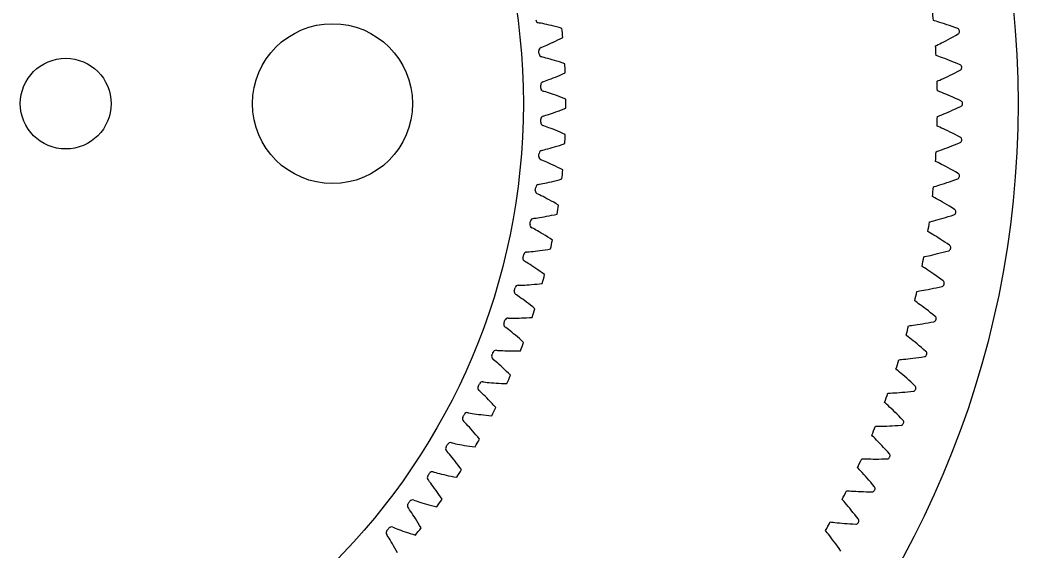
# Model space of a CAD drawing. Header units: millimetres. Extents: x -128 to 128, y -128 to 128.
# Drawn here: x -6.2 to 128.5, y -60.4 to 11.3 of the extents above; entities that cross this region are included whole.
import ezdxf

# ---------------------------------------------------------------- set-up
doc = ezdxf.new("R2010")
doc.units = ezdxf.units.MM

msp = doc.modelspace()

# ---------------------------------------------------------------- linework, layer by layer
at = {"layer": 'bore'}
msp.add_circle((0, 0), 6.125, dxfattribs=at)
at = {"layer": 'journal'}
msp.add_circle((-26.25, 0), 88, dxfattribs=at)
at = {"layer": 'outer'}
msp.add_circle((0, 0), 128.494929, dxfattribs=at)
at = {"layer": 'output_ring'}
for p, q in [((117.226567, 11.198834), (117.081498, 11.241459)), ((117.438746, 11.135514), (117.226567, 11.198834)), ((117.686769, 11.060037), (117.438746, 11.135514)), ((117.961402, 10.974643), (117.686769, 11.060037)), ((118.257708, 10.880386), (117.961402, 10.974643)), ((118.572528, 10.777845), (118.257708, 10.880386)), ((118.90364, 10.667363), (118.572528, 10.777845)), ((119.249374, 10.549144), (118.90364, 10.667363)), ((119.608423, 10.423311), (119.249374, 10.549144)), ((119.97973, 10.289931), (119.608423, 10.423311)), ((120.362369, 10.149583), (119.97973, 10.289931)), ((117.695987, 7.969526), (117.928572, 8.084053)), ((117.928572, 8.084053), (118.185817, 8.212662)), ((118.185817, 8.212662), (118.463019, 8.353518)), ((118.463019, 8.353518), (118.757157, 8.505537)), ((118.757157, 8.505537), (119.066089, 8.668024)), ((119.066089, 8.668024), (119.388203, 8.840507)), ((119.388203, 8.840507), (119.722229, 9.022653)), ((119.722229, 9.022653), (120.067133, 9.214226)), ((120.067133, 9.214226), (120.422095, 9.414506)), ((117.360529, 7.807297), (117.496814, 7.872783)), ((117.496814, 7.872783), (117.695987, 7.969526)), ((117.584105, 6.438959), (117.440882, 6.487429)), ((117.793543, 6.367093), (117.584105, 6.438959)), ((118.038304, 6.281627), (117.793543, 6.367093)), ((118.309251, 6.185174), (118.038304, 6.281627)), ((118.601493, 6.078986), (118.309251, 6.185174)), ((118.9119, 5.963771), (118.601493, 6.078986)), ((119.238262, 5.839961), (118.9119, 5.963771)), ((119.578921, 5.707828), (119.238262, 5.839961)), ((119.932576, 5.567548), (119.578921, 5.707828)), ((120.298172, 5.41923), (119.932576, 5.567548)), ((120.674809, 5.26349), (120.298172, 5.41923)), ((119.648393, 3.994968), (119.989526, 4.163428)), ((119.989526, 4.163428), (120.34191, 4.340867)), ((120.34191, 4.340867), (120.704697, 4.526597)), ((117.580513, 3.04478), (117.719339, 3.104689)), ((117.719339, 3.104689), (117.92227, 3.193281)), ((117.92227, 3.193281), (118.159305, 3.298288)), ((118.159305, 3.298288), (118.42155, 3.416367)), ((118.42155, 3.416367), (118.704233, 3.545873)), ((118.704233, 3.545873), (119.00429, 3.685847)), ((119.00429, 3.685847), (119.319553, 3.835681)), ((119.319553, 3.835681), (119.648393, 3.994968)), ((117.748453, 1.668506), (117.607312, 1.722739)), ((117.954806, 1.588211), (117.748453, 1.668506)), ((118.195902, 1.492896), (117.954806, 1.588211)), ((118.462718, 1.385542), (118.195902, 1.492896)), ((118.750416, 1.267598), (118.462718, 1.385542)), ((119.055899, 1.139898), (118.750416, 1.267598)), ((119.376976, 1.002964), (119.055899, 1.139898)), ((119.712, 0.857134), (119.376976, 1.002964)), ((120.05968, 0.702637), (119.712, 0.857134)), ((120.418965, 0.539625), (120.05968, 0.702637)), ((120.788981, 0.36875), (120.418965, 0.539625)), ((118.462718, -1.385542), (118.750416, -1.267598)), ((118.750416, -1.267598), (119.055899, -1.139898)), ((119.055899, -1.139898), (119.376976, -1.002964)), ((119.376976, -1.002964), (119.712, -0.857134)), ((119.712, -0.857134), (120.05968, -0.702637)), ((120.05968, -0.702637), (120.418965, -0.539625)), ((120.418965, -0.539625), (120.788981, -0.36875)), ((117.607312, -1.722739), (117.748453, -1.668506)), ((117.748453, -1.668506), (117.954806, -1.588211)), ((117.954806, -1.588211), (118.195902, -1.492896)), ((118.195902, -1.492896), (118.462718, -1.385542)), ((117.719339, -3.104689), (117.580513, -3.04478)), ((117.92227, -3.193281), (117.719339, -3.104689)), ((118.159305, -3.298288), (117.92227, -3.193281)), ((118.42155, -3.416367), (118.159305, -3.298288)), ((118.704233, -3.545873), (118.42155, -3.416367)), ((119.00429, -3.685847), (118.704233, -3.545873)), ((119.319553, -3.835681), (119.00429, -3.685847)), ((119.648393, -3.994968), (119.319553, -3.835681)), ((119.989526, -4.163428), (119.648393, -3.994968)), ((120.34191, -4.340867), (119.989526, -4.163428)), ((120.298172, -5.41923), (120.674809, -5.26349)), ((120.704697, -4.526597), (120.34191, -4.340867)), ((117.440882, -6.487429), (117.584105, -6.438959)), ((117.584105, -6.438959), (117.793543, -6.367093)), ((117.793543, -6.367093), (118.038304, -6.281627)), ((118.038304, -6.281627), (118.309251, -6.185174)), ((118.309251, -6.185174), (118.601493, -6.078986)), ((118.601493, -6.078986), (118.9119, -5.963771)), ((118.9119, -5.963771), (119.238262, -5.839961)), ((119.238262, -5.839961), (119.578921, -5.707828)), ((119.578921, -5.707828), (119.932576, -5.567548)), ((119.932576, -5.567548), (120.298172, -5.41923)), ((117.496814, -7.872783), (117.360529, -7.807297)), ((117.695987, -7.969526), (117.496814, -7.872783)), ((117.928572, -8.084053), (117.695987, -7.969526)), ((118.185817, -8.212662), (117.928572, -8.084053)), ((118.463019, -8.353518), (118.185817, -8.212662)), ((118.757157, -8.505537), (118.463019, -8.353518)), ((119.066089, -8.668024), (118.757157, -8.505537)), ((119.388203, -8.840507), (119.066089, -8.668024)), ((119.722229, -9.022653), (119.388203, -8.840507)), ((120.067133, -9.214226), (119.722229, -9.022653)), ((120.422095, -9.414506), (120.067133, -9.214226)), ((118.572528, -10.777845), (118.90364, -10.667363)), ((118.90364, -10.667363), (119.249374, -10.549144)), ((119.249374, -10.549144), (119.608423, -10.423311)), ((119.608423, -10.423311), (119.97973, -10.289931)), ((119.97973, -10.289931), (120.362369, -10.149583)), ((117.081498, -11.241459), (117.226567, -11.198834)), ((117.226567, -11.198834), (117.438746, -11.135514)), ((117.438746, -11.135514), (117.686769, -11.060037)), ((117.686769, -11.060037), (117.961402, -10.974643)), ((117.961402, -10.974643), (118.257708, -10.880386)), ((118.257708, -10.880386), (118.572528, -10.777845)), ((117.081241, -12.627942), (116.947722, -12.556987)), ((117.27633, -12.732677), (117.081241, -12.627942)), ((117.504083, -12.856535), (117.27633, -12.732677)), ((117.755905, -12.995464), (117.504083, -12.856535)), ((118.027171, -13.147438), (117.755905, -12.995464)), ((118.314906, -13.311252), (118.027171, -13.147438)), ((118.617, -13.486126), (118.314906, -13.311252)), ((118.93186, -13.67152), (118.617, -13.486126)), ((119.258229, -13.867053), (118.93186, -13.67152)), ((119.595086, -14.072447), (119.258229, -13.867053)), ((119.94164, -14.286947), (119.595086, -14.072447)), ((116.529749, -15.977019), (116.676427, -15.940308)), ((116.676427, -15.940308), (116.890997, -15.885639)), ((116.890997, -15.885639), (117.141875, -15.820276)), ((117.141875, -15.820276), (117.419743, -15.746082)), ((117.419743, -15.746082), (117.719625, -15.66391)), ((117.719625, -15.66391), (118.038343, -15.574212)), ((118.038343, -15.574212), (118.37366, -15.477238)), ((118.37366, -15.477238), (118.723901, -15.373128)), ((118.723901, -15.373128), (119.087755, -15.261949)), ((119.087755, -15.261949), (119.464161, -15.143726)), ((119.464161, -15.143726), (119.852174, -15.018999)), ((116.473305, -17.362353), (116.342771, -17.286045)), ((116.663989, -17.474908), (116.473305, -17.362353)), ((116.886535, -17.607894), (116.663989, -17.474908)), ((117.13252, -17.756914), (116.886535, -17.607894)), ((117.397404, -17.919756), (117.13252, -17.756914)), ((117.678264, -18.095097), (117.397404, -17.919756)), ((117.973023, -18.282069), (117.678264, -18.095097)), ((118.280111, -18.480071), (117.973023, -18.282069)), ((118.598288, -18.68867), (118.280111, -18.480071)), ((118.926545, -18.907546), (118.598288, -18.68867)), ((117.649192, -20.261685), (118.003364, -20.171854)), ((118.003364, -20.171854), (118.371425, -20.075511)), ((118.371425, -20.075511), (118.752314, -19.972639)), ((118.752314, -19.972639), (119.145062, -19.86374)), ((119.264122, -19.135914), (118.926545, -18.907546)), ((115.786542, -20.68633), (115.934587, -20.655593)), ((115.934587, -20.655593), (116.151196, -20.609664)), ((116.151196, -20.609664), (116.404517, -20.554521)), ((116.404517, -20.554521), (116.685164, -20.491649)), ((116.685164, -20.491649), (116.988129, -20.421698)), ((116.988129, -20.421698), (117.310221, -20.34499)), ((117.310221, -20.34499), (117.649192, -20.261685)), ((115.674003, -22.068238), (115.546668, -21.986703)), ((115.859969, -22.188428), (115.674003, -22.068238)), ((116.076943, -22.330324), (115.859969, -22.188428)), ((116.316686, -22.48919), (116.076943, -22.330324)), ((116.574754, -22.662633), (116.316686, -22.48919)), ((116.848278, -22.849212), (116.574754, -22.662633)), ((117.135217, -23.047976), (116.848278, -22.849212)), ((117.434028, -23.25826), (117.135217, -23.047976)), ((117.743491, -23.479582), (117.434028, -23.25826)), ((118.062607, -23.711581), (117.743491, -23.479582)), ((118.390652, -23.953442), (118.062607, -23.711581)), ((114.853098, -25.361653), (115.002267, -25.336941)), ((115.002267, -25.336941), (115.22056, -25.299828)), ((115.22056, -25.299828), (115.475907, -25.254996)), ((115.475907, -25.254996), (115.758871, -25.203549)), ((115.758871, -25.203549), (116.064423, -25.145933)), ((116.064423, -25.145933), (116.389358, -25.082341)), ((116.389358, -25.082341), (116.731427, -25.012841)), ((116.731427, -25.012841), (117.088949, -24.937437)), ((117.088949, -24.937437), (117.460611, -24.85609)), ((117.460611, -24.85609), (117.845356, -24.768738)), ((117.845356, -24.768738), (118.242195, -24.675845)), ((114.684648, -26.737865), (114.560723, -26.651236)), ((114.865591, -26.865493), (114.684648, -26.737865)), ((115.076637, -27.016065), (114.865591, -26.865493)), ((115.309745, -27.184516), (115.076637, -27.016065)), ((115.560572, -27.368275), (115.309745, -27.184516)), ((115.826309, -27.565785), (115.560572, -27.368275)), ((116.104958, -27.776014), (115.826309, -27.565785)), ((116.395002, -27.998235), (116.104958, -27.776014)), ((116.695241, -28.231917), (116.395002, -27.998235)), ((117.004693, -28.476657), (116.695241, -28.231917)), ((115.982156, -29.662048), (116.35681, -29.59583)), ((116.35681, -29.59583), (116.744779, -29.524142)), ((116.744779, -29.524142), (117.145056, -29.447407)), ((117.322668, -28.731614), (117.004693, -28.476657)), ((113.730951, -29.995306), (113.880999, -29.97666)), ((113.880999, -29.97666), (114.100616, -29.948424)), ((114.100616, -29.948424), (114.357571, -29.913977)), ((114.357571, -29.913977), (114.642387, -29.87404)), ((114.642387, -29.87404), (114.950023, -29.828854)), ((114.950023, -29.828854), (115.277268, -29.778482)), ((115.277268, -29.778482), (115.621872, -29.722902)), ((115.621872, -29.722902), (115.982156, -29.662048)), ((113.506868, -31.363561), (113.386555, -31.271982)), ((113.682489, -31.498417), (113.506868, -31.363561)), ((113.88726, -31.657419), (113.682489, -31.498417)), ((114.11335, -31.835178), (113.88726, -31.657419)), ((114.356524, -32.028951), (114.11335, -31.835178)), ((114.614039, -32.237068), (114.356524, -32.028951)), ((114.883939, -32.458417), (114.614039, -32.237068)), ((115.164739, -32.69221), (114.883939, -32.458417)), ((115.455261, -32.937866), (115.164739, -32.69221)), ((115.754541, -33.194947), (115.455261, -32.937866)), ((116.061922, -33.46258), (115.754541, -33.194947)), ((112.421944, -34.579678), (112.572624, -34.567127)), ((112.572624, -34.567127), (112.793205, -34.547815)), ((112.793205, -34.547815), (113.051345, -34.52381)), ((113.051345, -34.52381), (113.337546, -34.495447)), ((113.337546, -34.495447), (113.64676, -34.462765)), ((113.64676, -34.462765), (113.975777, -34.425697)), ((113.975777, -34.425697), (114.322351, -34.384128)), ((114.322351, -34.384128), (114.684805, -34.337925)), ((114.684805, -34.337925), (115.061835, -34.286944)), ((115.061835, -34.286944), (115.45239, -34.231037)), ((115.45239, -34.231037), (115.855449, -34.170587)), ((112.142595, -35.937728), (112.026092, -35.841348)), ((112.312608, -36.07959), (112.142595, -35.937728)), ((112.510766, -36.246759), (112.312608, -36.07959)), ((112.729467, -36.433535), (112.510766, -36.246759)), ((112.964588, -36.637004), (112.729467, -36.433535)), ((113.213458, -36.855386), (112.964588, -36.637004)), ((113.474166, -37.08749), (113.213458, -36.855386)), ((113.745261, -37.332471), (113.474166, -37.08749)), ((114.025589, -37.589699), (113.745261, -37.332471)), ((114.314205, -37.858697), (114.025589, -37.589699)), ((111.846491, -39.060179), (112.156776, -39.040055)), ((112.156776, -39.040055), (112.487025, -39.01635)), ((112.487025, -39.01635), (112.834999, -38.988861)), ((112.834999, -38.988861), (113.199028, -38.957384)), ((113.199028, -38.957384), (113.577814, -38.921725)), ((113.577814, -38.921725), (113.970314, -38.881692)), ((113.970314, -38.881692), (114.375491, -38.837625)), ((114.610487, -38.138567), (114.314205, -37.858697)), ((110.594073, -40.452848), (110.481572, -40.351826)), ((110.928228, -39.107235), (111.079293, -39.100801)), ((111.079293, -39.100801), (111.300476, -39.090444)), ((111.300476, -39.090444), (111.559376, -39.07692)), ((111.559376, -39.07692), (111.846491, -39.060179)), ((110.758197, -40.601484), (110.594073, -40.452848)), ((110.949418, -40.776546), (110.758197, -40.601484)), ((111.16037, -40.972032), (110.949418, -40.776546)), ((111.387052, -41.184862), (111.16037, -40.972032)), ((111.626867, -41.41315), (111.387052, -41.184862)), ((111.877955, -41.655629), (111.626867, -41.41315)), ((112.138899, -41.911395), (111.877955, -41.655629)), ((112.408573, -42.179772), (112.138899, -41.911395)), ((112.68605, -42.460245), (112.408573, -42.179772)), ((112.970747, -42.751892), (112.68605, -42.460245)), ((109.252257, -43.570539), (109.403459, -43.570233)), ((109.403459, -43.570233), (109.62488, -43.568847)), ((109.62488, -43.568847), (109.884115, -43.565826)), ((109.884115, -43.565826), (110.171673, -43.560735)), ((110.171673, -43.560735), (110.482518, -43.553202)), ((110.482518, -43.553202), (110.813457, -43.5429)), ((110.813457, -43.5429), (111.162259, -43.529535)), ((111.162259, -43.529535), (111.527264, -43.512837)), ((111.527264, -43.512837), (111.907184, -43.492557)), ((111.907184, -43.492557), (112.300984, -43.468463)), ((112.300984, -43.468463), (112.707614, -43.440853)), ((108.863845, -44.901505), (108.75553, -44.796007)), ((109.021811, -45.05667), (108.863845, -44.901505)), ((109.20578, -45.239338), (109.021811, -45.05667)), ((109.408636, -45.443212), (109.20578, -45.239338)), ((109.626507, -45.665053), (109.408636, -45.443212)), ((109.856874, -45.902872), (109.626507, -45.665053)), ((110.097929, -46.155328), (109.856874, -45.902872)), ((110.348294, -46.421458), (110.097929, -46.155328)), ((110.60687, -46.700544), (110.348294, -46.421458)), ((110.872753, -46.992031), (110.60687, -46.700544)), ((111.145396, -47.294977), (110.872753, -46.992031)), ((107.396785, -47.962257), (107.547875, -47.968078)), ((107.547875, -47.968078), (107.76917, -47.975667)), ((107.76917, -47.975667), (108.028315, -47.983154)), ((108.028315, -47.983154), (108.315843, -47.989721)), ((108.315843, -47.989721), (108.626738, -47.994791)), ((108.626738, -47.994791), (108.957823, -47.997909)), ((108.957823, -47.997909), (109.30688, -47.998691)), ((109.30688, -47.998691), (109.672262, -47.996798)), ((109.672262, -47.996798), (110.052692, -47.991931)), ((110.052692, -47.991931), (110.447144, -47.983816)), ((110.447144, -47.983816), (110.854559, -47.972707)), ((106.954754, -49.276389), (106.850804, -49.166588)), ((107.106302, -49.437828), (106.954754, -49.276389)), ((107.282717, -49.627801), (107.106302, -49.437828)), ((107.477145, -49.839729), (107.282717, -49.627801)), ((107.685847, -50.070217), (107.477145, -49.839729)), ((107.906386, -50.317177), (107.685847, -50.070217)), ((108.137012, -50.579194), (107.906386, -50.317177)), ((108.376386, -50.855251), (108.137012, -50.579194)), ((108.62344, -51.144587), (108.376386, -50.855251)), ((108.877292, -51.44661), (108.62344, -51.144587)), ((105.364861, -52.275173), (105.515591, -52.287112)), ((105.515591, -52.287112), (105.736396, -52.303663)), ((105.736396, -52.303663), (105.995025, -52.321646)), ((105.995025, -52.321646), (106.282051, -52.339859)), ((106.282051, -52.339859), (106.592485, -52.357525)), ((106.592485, -52.357525), (106.923171, -52.374058)), ((106.923171, -52.374058), (107.27191, -52.388984)), ((107.27191, -52.388984), (107.637068, -52.401901)), ((107.637068, -52.401901), (108.017383, -52.412455)), ((108.017383, -52.412455), (108.41184, -52.420332)), ((108.41184, -52.420332), (108.819371, -52.425743)), ((109.137434, -51.760355), (108.877292, -51.44661)), ((104.869937, -53.570312), (104.770521, -53.456388)), ((105.014817, -53.73776), (104.869937, -53.570312)), ((105.183389, -53.934726), (105.014817, -53.73776)), ((105.369068, -54.154359), (105.183389, -53.934726)), ((105.568258, -54.393115), (105.369068, -54.154359)), ((105.778609, -54.64881), (105.568258, -54.393115)), ((105.998427, -54.919958), (105.778609, -54.64881)), ((106.226417, -55.20549), (105.998427, -54.919958)), ((106.461542, -55.504599), (106.226417, -55.20549)), ((103.159822, -56.502201), (103.309944, -56.520239)), ((103.309944, -56.520239), (103.529898, -56.545724)), ((103.529898, -56.545724), (103.787585, -56.574174)), ((106.702945, -55.816662), (106.461542, -55.504599)), ((106.95016, -56.140692), (106.702945, -55.816662)), ((102.612819, -57.776219), (102.518101, -57.65836)), ((102.750794, -57.9494), (102.612819, -57.776219)), ((103.787585, -56.574174), (104.073637, -56.604004)), ((104.073637, -56.604004), (104.3831, -56.634235)), ((104.3831, -56.634235), (104.712845, -56.664156)), ((104.712845, -56.664156), (105.060692, -56.693203)), ((105.060692, -56.693203), (105.425027, -56.720907)), ((105.425027, -56.720907), (105.804601, -56.746865)), ((105.804601, -56.746865), (106.198416, -56.770721)), ((106.198416, -56.770721), (106.605392, -56.792643)), ((102.911245, -58.153037), (102.750794, -57.9494)), ((103.087871, -58.380014), (102.911245, -58.153037)), ((103.277222, -58.626646), (103.087871, -58.380014)), ((103.477037, -58.890655), (103.277222, -58.626646)), ((103.685686, -59.170489), (103.477037, -58.890655)), ((103.901917, -59.465025), (103.685686, -59.170489)), ((104.124728, -59.773418), (103.901917, -59.465025)), ((104.353287, -60.095007), (104.124728, -59.773418)), ((104.587166, -60.428789), (104.353287, -60.095007))]:
    msp.add_line(p, q, dxfattribs=at)
for centre, radius, start, end in [((0, 0), 117.619929, 5.484383, 6.12852), ((120.235165, 9.812805), 0.36, 4.665765, 69.307909), ((120.242191, 9.72633), 0.36, 299.982414, 4.624558), ((0, 0), 120.994929, 4.624558, 4.665765), ((0, 0), 117.619929, 3.161803, 3.805939), ((120.534061, 4.932144), 0.36, 2.343184, 66.985328), ((120.537577, 4.845455), 0.36, 297.659833, 2.301977), ((0, 0), 120.994929, 2.301977, 2.343184), ((0, 0), 117.619929, 0.839222, 1.483359), ((120.634921, 0.04338), 0.36, 0.020603, 64.662747), ((0, 0), 120.994929, 359.979397, 0.020603), ((120.634921, -0.04338), 0.36, 295.337253, 359.979397), ((0, 0), 117.619929, 358.516641, 359.160778), ((120.534061, -4.932144), 0.36, 293.014672, 357.656816), ((120.537577, -4.845455), 0.36, 357.698023, 62.340167), ((0, 0), 120.994929, 357.656816, 357.698023), ((0, 0), 117.619929, 356.194061, 356.838197), ((120.242191, -9.72633), 0.36, 355.375442, 60.017586), ((120.235165, -9.812805), 0.36, 290.692091, 355.334235), ((0, 0), 120.994929, 355.334235, 355.375442), ((0, 0), 117.619929, 353.87148, 354.515617), ((119.738722, -14.677344), 0.36, 288.369511, 353.011655), ((119.749247, -14.591224), 0.36, 353.052862, 57.695005), ((0, 0), 120.994929, 353.011655, 353.052862), ((0, 0), 117.619929, 351.548899, 352.193036), ((119.045549, -19.517767), 0.36, 286.04693, 350.689074), ((119.059555, -19.432145), 0.36, 350.730281, 55.372425), ((0, 0), 120.994929, 350.689074, 350.730281), ((0, 0), 117.619929, 349.226319, 349.870455), ((118.174249, -24.241139), 0.36, 348.4077, 53.049844), ((0, 0), 117.619929, 346.903738, 347.547875), ((118.156785, -24.326123), 0.36, 283.724349, 348.366493), ((0, 0), 120.994929, 348.366493, 348.4077), ((117.073889, -29.094511), 0.36, 281.401769, 346.043913), ((117.094783, -29.010305), 0.36, 346.08512, 50.727263), ((0, 0), 120.994929, 346.043913, 346.08512), ((0, 0), 117.619929, 344.581157, 345.225294), ((115.822931, -33.731807), 0.36, 343.762539, 48.404683), ((0, 0), 117.619929, 342.258577, 342.902714), ((115.798641, -33.815097), 0.36, 279.079188, 343.721332), ((0, 0), 120.994929, 343.721332, 343.762539), ((114.333136, -38.480125), 0.36, 276.756608, 341.398751), ((114.360781, -38.397887), 0.36, 341.439958, 46.082102), ((0, 0), 120.994929, 341.398751, 341.439958), ((0, 0), 117.619929, 339.935996, 340.580133), ((112.710737, -43.00088), 0.36, 339.117378, 43.759522), ((0, 0), 117.619929, 337.613416, 338.257552), ((112.679782, -43.08193), 0.36, 274.434027, 339.076171), ((0, 0), 120.994929, 339.076171, 339.117378), ((0, 0), 117.619929, 335.290835, 335.934972), ((110.841296, -47.612952), 0.36, 272.111446, 336.75359), ((110.87551, -47.533223), 0.36, 336.794797, 41.436941), ((0, 0), 120.994929, 336.75359, 336.794797), ((0, 0), 117.619929, 332.968254, 333.612391), ((108.820697, -52.065745), 0.36, 269.788866, 334.431009), ((108.858115, -51.987469), 0.36, 334.472216, 39.11436), ((0, 0), 120.994929, 334.431009, 334.472216), ((0, 0), 117.619929, 330.645674, 331.28981), ((0, 0), 120.994929, 332.108429, 332.149636), ((106.661866, -56.356299), 0.36, 332.149636, 36.79178), ((106.621307, -56.432995), 0.36, 267.466285, 332.108429)]:
    msp.add_arc(centre, radius, start, end, dxfattribs=at)
at = {"layer": 'pin'}
msp.add_circle((36, 0), 10.8, dxfattribs=at)
at = {"layer": 'thin_ring_external'}
for p, q in [((63.927121, 10.890499), (63.787614, 10.918162)), ((64.130851, 10.851973), (63.927121, 10.890499)), ((64.369124, 10.804914), (64.130851, 10.851973)), ((64.633113, 10.750311), (64.369124, 10.804914)), ((64.918106, 10.688517), (64.633113, 10.750311)), ((65.221093, 10.61965), (64.918106, 10.688517)), ((65.539957, 10.543722), (65.221093, 10.61965)), ((65.873107, 10.460688), (65.539957, 10.543722)), ((66.2193, 10.370474), (65.873107, 10.460688)), ((66.577527, 10.27299), (66.2193, 10.370474)), ((66.94695, 10.168135), (66.577527, 10.27299)), ((65.190359, 8.032972), (65.47307, 8.161886)), ((65.47307, 8.161886), (65.769893, 8.300936)), ((65.769893, 8.300936), (66.079264, 8.449843)), ((66.079264, 8.449843), (66.39995, 8.608427)), ((66.39995, 8.608427), (66.730944, 8.776572)), ((66.730944, 8.776572), (67.071405, 8.954206)), ((64.129983, 7.578713), (64.260975, 7.634109)), ((64.260975, 7.634109), (64.452649, 7.713172)), ((64.452649, 7.713172), (64.676416, 7.8076)), ((64.676416, 7.8076), (64.923834, 7.914634)), ((64.923834, 7.914634), (65.190359, 8.032972)), ((64.365566, 6.271795), (64.227653, 6.306546)), ((64.567062, 6.222917), (64.365566, 6.271795)), ((64.802622, 6.163754), (64.567062, 6.222917)), ((65.063478, 6.095742), (64.802622, 6.163754)), ((65.344944, 6.019477), (65.063478, 6.095742)), ((65.64402, 5.935229), (65.344944, 6.019477)), ((65.958591, 5.843119), (65.64402, 5.935229)), ((66.287067, 5.743182), (65.958591, 5.843119)), ((66.628202, 5.635409), (66.287067, 5.743182)), ((66.980984, 5.51976), (66.628202, 5.635409)), ((67.344571, 5.396179), (66.980984, 5.51976)), ((67.057793, 4.017461), (67.40688, 4.177479)), ((64.399061, 2.953971), (64.532711, 3.002606)), ((64.532711, 3.002606), (64.728172, 3.07178)), ((64.728172, 3.07178), (64.956469, 3.154659)), ((64.956469, 3.154659), (65.209028, 3.24892)), ((65.209028, 3.24892), (65.481248, 3.353494)), ((65.481248, 3.353494), (65.770173, 3.467805)), ((65.770173, 3.467805), (66.073709, 3.591517)), ((66.073709, 3.591517), (66.39028, 3.724433)), ((66.39028, 3.724433), (66.718645, 3.866436)), ((66.718645, 3.866436), (67.057793, 4.017461)), ((64.567605, 1.63673), (64.431646, 1.678477)), ((64.766343, 1.577627), (64.567605, 1.63673)), ((64.998574, 1.506512), (64.766343, 1.577627)), ((65.255617, 1.42527), (64.998574, 1.506512)), ((65.532822, 1.334732), (65.255617, 1.42527)), ((65.827206, 1.235324), (65.532822, 1.334732)), ((66.136663, 1.127271), (65.827206, 1.235324)), ((66.459608, 1.010693), (66.136663, 1.127271)), ((66.794795, 0.885642), (66.459608, 1.010693)), ((67.141212, 0.752131), (66.794795, 0.885642)), ((67.498014, 0.610146), (67.141212, 0.752131)), ((65.255617, -1.42527), (65.532822, -1.334732)), ((65.532822, -1.334732), (65.827206, -1.235324)), ((65.827206, -1.235324), (66.136663, -1.127271)), ((66.136663, -1.127271), (66.459608, -1.010693)), ((66.459608, -1.010693), (66.794795, -0.885642)), ((66.794795, -0.885642), (67.141212, -0.752131)), ((67.141212, -0.752131), (67.498014, -0.610146)), ((64.431646, -1.678477), (64.567605, -1.63673)), ((64.567605, -1.63673), (64.766343, -1.577627)), ((64.766343, -1.577627), (64.998574, -1.506512)), ((64.998574, -1.506512), (65.255617, -1.42527)), ((64.532711, -3.002606), (64.399061, -2.953971)), ((64.728172, -3.07178), (64.532711, -3.002606)), ((64.956469, -3.154659), (64.728172, -3.07178)), ((65.209028, -3.24892), (64.956469, -3.154659)), ((65.481248, -3.353494), (65.209028, -3.24892)), ((65.770173, -3.467805), (65.481248, -3.353494)), ((66.073709, -3.591517), (65.770173, -3.467805)), ((66.39028, -3.724433), (66.073709, -3.591517)), ((66.718645, -3.866436), (66.39028, -3.724433)), ((67.057793, -4.017461), (66.718645, -3.866436)), ((67.40688, -4.177479), (67.057793, -4.017461)), ((64.227653, -6.306546), (64.365566, -6.271795)), ((64.365566, -6.271795), (64.567062, -6.222917)), ((64.567062, -6.222917), (64.802622, -6.163754)), ((64.802622, -6.163754), (65.063478, -6.095742)), ((65.063478, -6.095742), (65.344944, -6.019477)), ((65.344944, -6.019477), (65.64402, -5.935229)), ((65.64402, -5.935229), (65.958591, -5.843119)), ((65.958591, -5.843119), (66.287067, -5.743182)), ((66.287067, -5.743182), (66.628202, -5.635409)), ((66.628202, -5.635409), (66.980984, -5.51976)), ((66.980984, -5.51976), (67.344571, -5.396179)), ((64.260975, -7.634109), (64.129983, -7.578713)), ((64.452649, -7.713172), (64.260975, -7.634109)), ((64.676416, -7.8076), (64.452649, -7.713172)), ((64.923834, -7.914634), (64.676416, -7.8076)), ((65.190359, -8.032972), (64.923834, -7.914634)), ((65.47307, -8.161886), (65.190359, -8.032972)), ((65.769893, -8.300936), (65.47307, -8.161886)), ((66.079264, -8.449843), (65.769893, -8.300936)), ((66.39995, -8.608427), (66.079264, -8.449843)), ((66.730944, -8.776572), (66.39995, -8.608427)), ((67.071405, -8.954206), (66.730944, -8.776572)), ((64.369124, -10.804914), (64.633113, -10.750311)), ((64.633113, -10.750311), (64.918106, -10.688517)), ((64.918106, -10.688517), (65.221093, -10.61965)), ((65.221093, -10.61965), (65.539957, -10.543722)), ((65.539957, -10.543722), (65.873107, -10.460688)), ((65.873107, -10.460688), (66.2193, -10.370474)), ((66.2193, -10.370474), (66.577527, -10.27299)), ((66.577527, -10.27299), (66.94695, -10.168135)), ((63.787614, -10.918162), (63.927121, -10.890499)), ((63.927121, -10.890499), (64.130851, -10.851973)), ((64.130851, -10.851973), (64.369124, -10.804914)), ((63.753106, -12.245694), (63.625114, -12.183682)), ((63.940493, -12.334442), (63.753106, -12.245694)), ((64.159147, -12.440173), (63.940493, -12.334442)), ((64.400777, -12.5597), (64.159147, -12.440173)), ((64.660912, -12.691492), (64.400777, -12.5597)), ((64.936671, -12.834673), (64.660912, -12.691492)), ((65.226008, -12.988698), (64.936671, -12.834673)), ((65.527372, -13.153207), (65.226008, -12.988698)), ((65.839542, -13.327959), (65.527372, -13.153207)), ((66.161519, -13.512786), (65.839542, -13.327959)), ((66.492466, -13.707572), (66.161519, -13.512786)), ((63.112677, -15.501294), (63.253415, -15.48079)), ((63.253415, -15.48079), (63.458846, -15.452717)), ((63.458846, -15.452717), (63.699211, -15.417886)), ((63.699211, -15.417886), (63.965644, -15.376834)), ((63.965644, -15.376834), (64.25342, -15.329672)), ((64.25342, -15.329672), (64.559529, -15.276366)), ((64.559529, -15.276366), (64.881853, -15.216818)), ((64.881853, -15.216818), (65.218809, -15.150903)), ((65.218809, -15.150903), (65.569157, -15.078484)), ((65.569157, -15.078484), (65.931894, -14.999418)), ((65.931894, -14.999418), (66.306189, -14.913562)), ((63.01043, -16.825333), (62.885771, -16.756866)), ((63.193041, -16.923533), (63.01043, -16.825333)), ((63.406011, -17.04029), (63.193041, -16.923533)), ((63.641222, -17.171999), (63.406011, -17.04029)), ((63.894289, -17.316902), (63.641222, -17.171999)), ((64.162377, -17.473977), (63.894289, -17.316902)), ((64.443472, -17.642574), (64.162377, -17.473977)), ((64.736043, -17.822257), (64.443472, -17.642574)), ((65.038883, -18.01272), (64.736043, -17.822257)), ((65.351002, -18.213746), (65.038883, -18.01272)), ((65.671572, -18.425177), (65.351002, -18.213746)), ((62.204604, -20.043985), (62.346205, -20.030694)), ((62.346205, -20.030694), (62.552801, -20.013147)), ((62.552801, -20.013147), (62.794631, -19.990635)), ((62.794631, -19.990635), (63.062812, -19.96324)), ((63.062812, -19.96324), (63.352621, -19.930834)), ((63.352621, -19.930834), (63.661053, -19.893227)), ((63.661053, -19.893227), (63.985997, -19.850215)), ((63.985997, -19.850215), (64.325879, -19.801591)), ((64.325879, -19.801591), (64.679468, -19.747155)), ((64.679468, -19.747155), (65.045769, -19.686714)), ((65.045769, -19.686714), (65.42396, -19.620083)), ((62.034883, -21.361076), (61.913883, -21.286333)), ((62.212242, -21.468472), (62.034883, -21.361076)), ((62.418973, -21.595951), (62.212242, -21.468472)), ((62.647152, -21.739499), (62.418973, -21.595951)), ((62.892489, -21.897134), (62.647152, -21.739499)), ((63.152208, -22.067693), (62.892489, -21.897134)), ((63.424327, -22.250423), (63.152208, -22.067693)), ((63.707342, -22.44481), (63.424327, -22.250423)), ((64.000062, -22.650488), (63.707342, -22.44481)), ((64.301509, -22.867189), (64.000062, -22.650488)), ((64.610865, -23.094712), (64.301509, -22.867189)), ((61.065762, -24.534383), (61.207857, -24.52834)), ((61.207857, -24.52834), (61.41508, -24.521365)), ((61.41508, -24.521365), (61.657744, -24.51123)), ((61.657744, -24.51123), (61.926974, -24.497564)), ((61.926974, -24.497564), (62.21806, -24.479998)), ((62.21806, -24.479998), (62.528009, -24.458189)), ((62.528009, -24.458189), (62.854726, -24.431825)), ((62.854726, -24.431825), (63.196647, -24.40062)), ((63.196647, -24.40062), (63.552554, -24.364309)), ((63.552554, -24.364309), (63.921464, -24.32265)), ((63.921464, -24.32265), (64.302563, -24.275416)), ((60.829012, -25.84109), (60.711985, -25.760267)), ((61.000655, -25.957402), (60.829012, -25.84109)), ((61.200607, -26.095271), (61.000655, -25.957402)), ((61.421159, -26.250282), (61.200607, -26.095271)), ((61.658127, -26.420239), (61.421159, -26.250282)), ((61.908798, -26.603837), (61.658127, -26.420239)), ((62.171232, -26.800223), (61.908798, -26.603837)), ((62.443953, -27.008808), (62.171232, -26.800223)), ((62.725788, -27.229164), (62.443953, -27.008808)), ((63.015778, -27.460974), (62.725788, -27.229164)), ((63.313112, -27.703996), (63.015778, -27.460974)), ((59.699123, -28.960774), (59.841341, -28.961994)), ((59.841341, -28.961994), (60.04865, -28.965609)), ((60.04865, -28.965609), (60.291515, -28.967878)), ((60.291515, -28.967878), (60.561092, -28.967977)), ((60.561092, -28.967977), (60.852695, -28.965297)), ((60.852695, -28.965297), (61.163353, -28.959343)), ((61.163353, -28.959343), (61.49099, -28.949696)), ((61.49099, -28.949696), (61.834059, -28.935989)), ((61.834059, -28.935989), (62.191356, -28.917899)), ((62.191356, -28.917899), (62.561911, -28.895131)), ((62.561911, -28.895131), (62.944925, -28.867418)), ((59.395961, -30.253688), (59.283214, -30.166995)), ((59.561441, -30.378612), (59.395961, -30.253688)), ((59.754093, -30.526511), (59.561441, -30.378612)), ((59.966442, -30.692582), (59.754093, -30.526511)), ((60.194423, -30.874416), (59.966442, -30.692582)), ((60.435393, -31.070574), (60.194423, -30.874416)), ((60.687456, -31.280104), (60.435393, -31.070574)), ((60.949171, -31.502342), (60.687456, -31.280104)), ((61.219387, -31.736801), (60.949171, -31.502342)), ((61.497162, -31.983116), (61.219387, -31.736801)), ((61.7817, -32.241004), (61.497162, -31.983116)), ((58.108253, -33.31161), (58.250224, -33.32009)), ((58.250224, -33.32009), (58.457077, -33.334285)), ((58.457077, -33.334285), (58.69951, -33.348952)), ((58.69951, -33.348952), (58.96873, -33.362816)), ((58.96873, -33.362816), (59.260089, -33.375029)), ((59.260089, -33.375029), (59.570646, -33.384945)), ((59.570646, -33.384945), (59.898348, -33.392039)), ((59.898348, -33.392039), (60.24167, -33.395868)), ((60.24167, -33.395868), (60.599424, -33.396045)), ((60.599424, -33.396045), (60.970658, -33.392228)), ((60.970658, -33.392228), (61.354588, -33.384108)), ((57.739469, -34.587357), (57.631296, -34.49502)), ((57.898355, -34.720568), (57.739469, -34.587357)), ((58.083203, -34.878111), (57.898355, -34.720568)), ((58.286796, -35.054808), (58.083203, -34.878111)), ((58.505195, -35.248046), (58.286796, -35.054808)), ((58.735835, -35.456252), (58.505195, -35.248046)), ((58.976871, -35.678379), (58.735835, -35.456252)), ((59.226896, -35.91369), (58.976871, -35.678379)), ((59.484788, -36.161641), (59.226896, -35.91369)), ((59.749624, -36.421818), (59.484788, -36.161641)), ((56.297302, -37.575539), (56.438654, -37.591257)), ((56.438654, -37.591257), (56.644513, -37.615996)), ((56.644513, -37.615996), (56.885881, -37.643023)), ((56.885881, -37.643023), (57.154042, -37.670615)), ((57.154042, -37.670615), (57.444397, -37.697689)), ((57.444397, -37.697689), (57.754043, -37.723449)), ((60.020623, -36.693898), (59.749624, -36.421818)), ((55.863859, -38.830792), (55.760541, -38.733052)), ((56.015736, -38.971942), (55.863859, -38.830792)), ((56.192298, -39.138718), (56.015736, -38.971942)), ((57.754043, -37.723449), (58.080955, -37.747267)), ((58.080955, -37.747267), (58.423633, -37.768621)), ((58.423633, -37.768621), (58.780912, -37.787065)), ((58.780912, -37.787065), (59.151857, -37.802208)), ((59.151857, -37.802208), (59.5357, -37.813702)), ((56.386603, -39.32558), (56.192298, -39.138718)), ((56.594851, -39.529718), (56.386603, -39.32558)), ((56.814558, -39.749428), (56.594851, -39.529718)), ((57.043938, -39.983574), (56.814558, -39.749428)), ((57.281622, -40.231344), (57.043938, -39.983574)), ((57.526517, -40.49214), (57.281622, -40.231344)), ((54.270994, -41.741439), (54.41136, -41.764354)), ((57.777723, -40.7655), (57.526517, -40.49214)), ((58.034475, -41.051062), (57.777723, -40.7655)), ((53.774022, -42.972922), (53.675831, -42.870034)), ((53.918494, -43.121643), (53.774022, -42.972922)), ((54.41136, -41.764354), (54.615687, -41.799571)), ((54.615687, -41.799571), (54.85536, -41.838887)), ((54.85536, -41.838887), (55.121762, -41.880136)), ((55.121762, -41.880136), (55.410356, -41.922)), ((55.410356, -41.922), (55.718283, -41.963537)), ((55.718283, -41.963537), (56.043553, -42.004017)), ((56.043553, -42.004017), (56.384693, -42.04284)), ((56.384693, -42.04284), (56.740564, -42.079503)), ((56.740564, -42.079503), (57.110252, -42.113567)), ((57.110252, -42.113567), (57.493008, -42.144645)), ((54.086311, -43.297216), (53.918494, -43.121643)), ((54.270821, -43.493756), (54.086311, -43.297216)), ((54.468373, -43.708261), (54.270821, -43.493756)), ((54.676576, -43.938903), (54.468373, -43.708261)), ((54.893701, -44.184455), (54.676576, -43.938903)), ((55.118423, -44.444039), (54.893701, -44.184455)), ((55.349683, -44.716999), (55.118423, -44.444039)), ((55.586603, -45.002829), (55.349683, -44.716999)), ((55.82844, -45.301129), (55.586603, -45.002829)), ((51.475413, -47.00294), (51.382603, -46.895173)), ((51.612102, -47.158844), (51.475413, -47.00294)), ((52.034617, -45.798439), (52.173629, -45.828491)), ((52.173629, -45.828491), (52.375892, -45.874096)), ((52.375892, -45.874096), (52.613244, -45.925598)), ((52.613244, -45.925598), (52.877192, -45.980396)), ((52.877192, -45.980396), (53.163273, -46.036941)), ((53.163273, -46.036941), (53.468677, -46.094148)), ((53.468677, -46.094148), (53.791455, -46.151183)), ((53.791455, -46.151183), (54.130168, -46.207374)), ((54.130168, -46.207374), (54.483703, -46.26216)), ((54.483703, -46.26216), (54.85117, -46.315056)), ((54.85117, -46.315056), (55.231839, -46.365638)), ((51.770735, -47.342757), (51.612102, -47.158844)), ((51.944969, -47.548461), (51.770735, -47.342757)), ((52.131311, -47.772774), (51.944969, -47.548461)), ((52.327465, -48.013746), (52.131311, -47.772774)), ((52.531769, -48.270065), (52.327465, -48.013746)), ((52.742944, -48.540784), (52.531769, -48.270065)), ((49.594003, -49.735957), (49.7313, -49.773068)), ((49.7313, -49.773068), (49.93097, -49.828941)), ((52.959964, -48.825196), (52.742944, -48.540784)), ((53.18198, -49.122751), (52.959964, -48.825196)), ((53.40827, -49.43301), (53.18198, -49.122751)), ((48.974026, -50.910333), (48.88684, -50.797968)), ((49.102577, -51.073013), (48.974026, -50.910333)), ((49.251612, -51.264786), (49.102577, -51.073013)), ((49.93097, -49.828941), (50.165383, -49.892495)), ((50.165383, -49.892495), (50.426189, -49.960699)), ((50.426189, -49.960699), (50.709009, -50.031778)), ((50.709009, -50.031778), (51.011094, -50.104503)), ((51.011094, -50.104503), (51.330539, -50.177945)), ((51.330539, -50.177945), (51.665941, -50.251359)), ((51.665941, -50.251359), (52.016217, -50.324125)), ((52.016217, -50.324125), (52.380504, -50.395715)), ((52.380504, -50.395715), (52.758094, -50.465668)), ((49.415116, -51.479119), (49.251612, -51.264786)), ((49.589761, -51.712653), (49.415116, -51.479119)), ((49.773355, -51.963327), (49.589761, -51.712653)), ((49.964304, -52.229743), (49.773355, -51.963327)), ((50.161381, -52.510892), (49.964304, -52.229743)), ((50.363596, -52.806014), (50.161381, -52.510892)), ((46.955522, -53.543719), (47.090744, -53.587792)), ((47.090744, -53.587792), (47.287301, -53.653787)), ((47.287301, -53.653787), (47.518163, -53.729228)), ((47.518163, -53.729228), (47.775146, -53.810659)), ((47.775146, -53.810659), (48.053968, -53.896087)), ((50.570129, -53.114517), (50.363596, -52.806014)), ((50.780282, -53.435926), (50.570129, -53.114517)), ((46.276389, -54.684907), (46.195054, -54.568236)), ((46.396465, -54.853939), (46.276389, -54.684907)), ((46.535514, -55.053072), (46.396465, -54.853939)), ((46.68786, -55.275473), (46.535514, -55.053072)), ((48.053968, -53.896087), (48.351945, -53.984142)), ((48.351945, -53.984142), (48.667224, -54.073799)), ((48.667224, -54.073799), (48.99844, -54.164243)), ((48.99844, -54.164243), (49.344544, -54.254799)), ((49.344544, -54.254799), (49.704699, -54.344897)), ((49.704699, -54.344897), (50.078225, -54.434038)), ((46.850354, -55.51762), (46.68786, -55.275473)), ((47.020908, -55.777342), (46.850354, -55.51762)), ((47.198005, -56.05316), (47.020908, -55.777342)), ((47.380469, -56.344005), (47.198005, -56.05316)), ((47.567351, -56.649068), (47.380469, -56.344005)), ((44.126055, -57.211791), (44.258851, -57.262712)), ((44.258851, -57.262712), (44.451781, -57.338657)), ((44.451781, -57.338657), (44.67849, -57.425787)), ((44.67849, -57.425787), (44.930981, -57.520234)), ((44.930981, -57.520234), (45.205077, -57.619787)), ((45.205077, -57.619787), (45.498169, -57.722943)), ((45.498169, -57.722943), (45.808458, -57.828581)), ((45.808458, -57.828581), (46.134624, -57.935819)), ((47.757863, -56.967714), (47.567351, -56.649068)), ((47.95133, -57.299434), (47.757863, -56.967714)), ((43.389539, -58.316814), (43.314267, -58.196143)), ((43.500828, -58.491756), (43.389539, -58.316814)), ((43.629527, -58.69773), (43.500828, -58.491756)), ((43.770319, -58.92762), (43.629527, -58.69773)), ((43.920236, -59.177748), (43.770319, -58.92762)), ((44.077307, -59.445839), (43.920236, -59.177748)), ((46.134624, -57.935819), (46.475653, -58.043929)), ((46.475653, -58.043929), (46.830738, -58.152299)), ((46.830738, -58.152299), (47.199225, -58.260397)), ((44.240089, -59.730341), (44.077307, -59.445839)), ((44.407464, -60.030123), (44.240089, -59.730341)), ((44.578526, -60.34433), (44.407464, -60.030123)), ((44.752518, -60.672288), (44.578526, -60.34433))]:
    msp.add_line(p, q, dxfattribs=at)
for centre, radius, start, end in [((63.861511, 11.362053), 0.45, 187.186433, 260.548393), ((-26.25, 0), 93.75, 5.480762, 6.226555), ((64.292413, 7.159051), 0.45, 111.158924, 184.520884), ((-26.25, 0), 90.375, 4.259603, 4.520884), ((64.324119, 6.746085), 0.45, 184.259603, 257.621564), ((-26.25, 0), 93.75, 2.553933, 3.299726), ((64.539851, 2.526563), 0.45, 108.232095, 181.594055), ((-26.25, 0), 90.375, 1.332774, 1.594055), ((64.550429, 2.112517), 0.45, 181.332774, 254.694734), ((-26.25, 0), 93.75, 359.627104, 0.372896), ((64.539851, -2.526563), 0.45, 178.405945, 251.767905), ((-26.25, 0), 90.375, 358.405945, 358.667226), ((64.550429, -2.112517), 0.45, 105.305266, 178.667226), ((-26.25, 0), 93.75, 356.700274, 357.446067), ((-26.25, 0), 90.375, 355.479116, 355.740397), ((64.324119, -6.746085), 0.45, 102.378436, 175.740397), ((64.292413, -7.159051), 0.45, 175.479116, 248.841076), ((-26.25, 0), 93.75, 353.773445, 354.519238), ((63.808761, -11.772861), 0.45, 172.552286, 245.914247), ((-26.25, 0), 90.375, 352.552286, 352.813567), ((63.861511, -11.362053), 0.45, 99.451607, 172.813567), ((-26.25, 0), 93.75, 350.846616, 351.592408), ((-26.25, 0), 90.375, 349.625457, 349.886738), ((63.163812, -15.94838), 0.45, 96.524778, 169.886738), ((63.090155, -16.355958), 0.45, 169.625457, 242.987417), ((-26.25, 0), 93.75, 347.919787, 348.665579), ((62.232843, -20.493098), 0.45, 93.597949, 166.959909), ((62.138471, -20.896384), 0.45, 166.698628, 240.060588), ((-26.25, 0), 90.375, 346.698628, 346.959909), ((-26.25, 0), 93.75, 344.992957, 345.73875), ((60.956191, -25.382294), 0.45, 163.771799, 237.133759), ((-26.25, 0), 90.375, 343.771799, 344.033079), ((61.071033, -24.984353), 0.45, 90.671119, 164.033079), ((-26.25, 0), 93.75, 342.066128, 342.811921), ((-26.25, 0), 90.375, 340.844969, 341.10625), ((59.681412, -29.410426), 0.45, 87.74429, 161.10625), ((59.546401, -29.801984), 0.45, 160.844969, 234.206929), ((-26.25, 0), 93.75, 339.139299, 339.885091), ((-26.25, 0), 90.375, 337.91814, 338.179421), ((58.067605, -33.75977), 0.45, 84.817461, 158.179421), ((57.912777, -34.143924), 0.45, 157.91814, 231.2801), ((56.233824, -38.02104), 0.45, 81.890632, 155.252592), ((-26.25, 0), 93.75, 336.21247, 336.958262), ((56.059583, -38.396787), 0.45, 154.991311, 228.353271), ((-26.25, 0), 90.375, 334.991311, 335.252592), ((54.184851, -42.183116), 0.45, 78.963802, 152.325762), ((-26.25, 0), 93.75, 333.28564, 334.031433), ((53.991652, -42.549477), 0.45, 152.064482, 225.426442), ((-26.25, 0), 90.375, 332.064482, 332.325762), ((51.926034, -46.235142), 0.45, 76.036973, 149.398933), ((-26.25, 0), 93.75, 330.358811, 331.104604), ((51.71438, -46.59116), 0.45, 149.137652, 222.499612), ((-26.25, 0), 90.375, 329.137652, 329.398933), ((49.463264, -50.166546), 0.45, 73.110144, 146.472104), ((-26.25, 0), 93.75, 327.431982, 328.177774), ((49.233707, -50.511292), 0.45, 146.210823, 219.572783), ((-26.25, 0), 90.375, 326.210823, 326.472104), ((-26.25, 0), 90.375, 323.283994, 323.545275), ((46.802966, -53.967071), 0.45, 70.183314, 143.545275), ((-26.25, 0), 93.75, 324.505153, 325.250945), ((46.556106, -54.299645), 0.45, 143.283994, 216.645954), ((43.688563, -57.946338), 0.45, 140.357164, 213.719125), ((-26.25, 0), 90.375, 320.357164, 320.618445), ((43.952082, -57.626802), 0.45, 67.256485, 140.618445), ((-26.25, 0), 93.75, 321.578323, 322.324116)]:
    msp.add_arc(centre, radius, start, end, dxfattribs=at)

doc.saveas('drawing.dxf')
